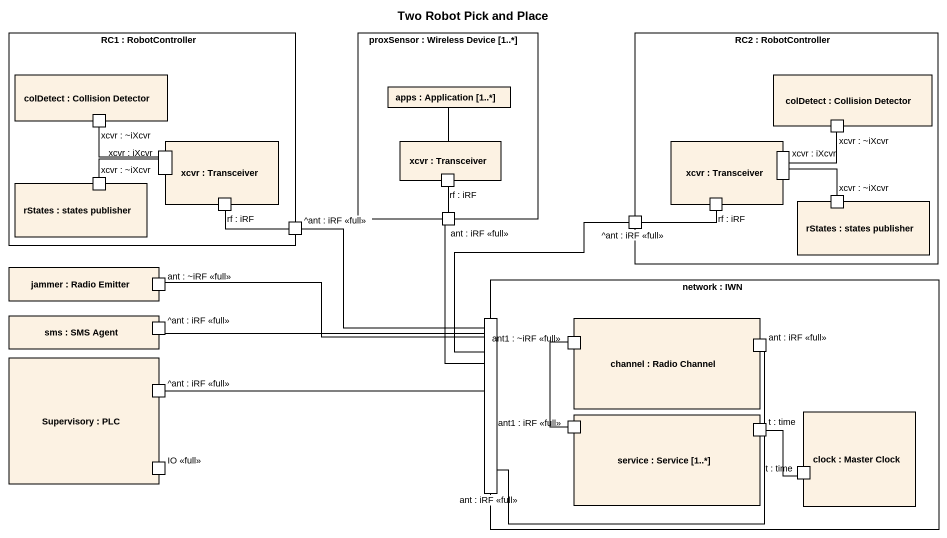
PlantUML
@startuml
title Two Robot Pick and Place
rectangle "RC1 : RobotController" as RC1 {
  rectangle "colDetect : Collision Detector" as colDetect {
    port "xcvr : ~iXcvr" as xcvr_iXcvr
  }
  rectangle "xcvr : Transceiver" as xcvr {
    port "xcvr : iXcvr" as xcvr_iXcvr_3
    port "rf : iRF" as rf_iRF
  }
  rectangle "rStates : states publisher" as rStates {
    port "xcvr : ~iXcvr" as xcvr_iXcvr_5
  }
  port "^ant : iRF <<full>>" as ant_iRF_full
}
rectangle "proxSensor : Wireless Device [1..*]" as proxSensor {
  rectangle "apps : Application [1..*]" as apps
  rectangle "xcvr : Transceiver" as xcvr_2 {
    port "rf : iRF" as rf_iRF_2
  }
  port "ant : iRF <<full>>" as ant_iRF_full_2
}
rectangle "RC2 : RobotController" as RC2 {
  rectangle "colDetect : Collision Detector" as colDetect_2 {
    port "xcvr : ~iXcvr" as xcvr_iXcvr_2
  }
  rectangle "xcvr : Transceiver" as xcvr_3 {
    port "xcvr : iXcvr" as xcvr_iXcvr_4
    port "rf : iRF" as rf_iRF_3
  }
  rectangle "rStates : states publisher" as rStates_2 {
    port "xcvr : ~iXcvr" as xcvr_iXcvr_6
  }
  port "^ant : iRF <<full>>" as ant_iRF_full_3
}
rectangle "jammer : Radio Emitter" as jammer {
  port "ant : ~iRF <<full>>" as ant_iRF_full_4
}
rectangle "network : IWN" as network_ {
  port "ant : iRF <<full>>" as ant_iRF_full_6
  rectangle "channel : Radio Channel" as channel {
    port "ant1 : ~iRF <<full>>" as ant1_iRF_full
    port "ant : iRF <<full>>" as ant_iRF_full_7
  }
  rectangle "service : Service [1..*]" as service {
    port "ant1 : iRF <<full>>" as ant1_iRF_full_2
    port "t : time" as t_time
  }
  rectangle "clock : Master Clock" as clock {
    port "t : time" as t_time_2
  }
}
rectangle "sms : SMS Agent" as sms {
  port "^ant : iRF <<full>>" as ant_iRF_full_5
}
rectangle "Supervisory : PLC" as Supervisory {
  port "^ant : iRF <<full>>" as ant_iRF_full_8
  port "IO <<full>>" as IO_full
}
apps -- xcvr_2
xcvr_iXcvr -- xcvr_iXcvr_3
xcvr_iXcvr_3 -left- xcvr_iXcvr_5
xcvr_iXcvr_4 -up- xcvr_iXcvr_2
xcvr_iXcvr_4 -- xcvr_iXcvr_6
rf_iRF -right- ant_iRF_full
rf_iRF_2 -- ant_iRF_full_2
rf_iRF_3 -left- ant_iRF_full_3
ant_iRF_full -- ant_iRF_full_6
ant_iRF_full_3 -- ant_iRF_full_6
ant_iRF_full_6 -up- ant_iRF_full_2
ant_iRF_full_6 -left- ant_iRF_full_4
ant_iRF_full_6 -left- ant_iRF_full_5
ant_iRF_full_6 -right- ant_iRF_full_7
ant_iRF_full_6 -left- ant_iRF_full_8
ant1_iRF_full -- ant1_iRF_full_2
t_time -- t_time_2
@enduml
